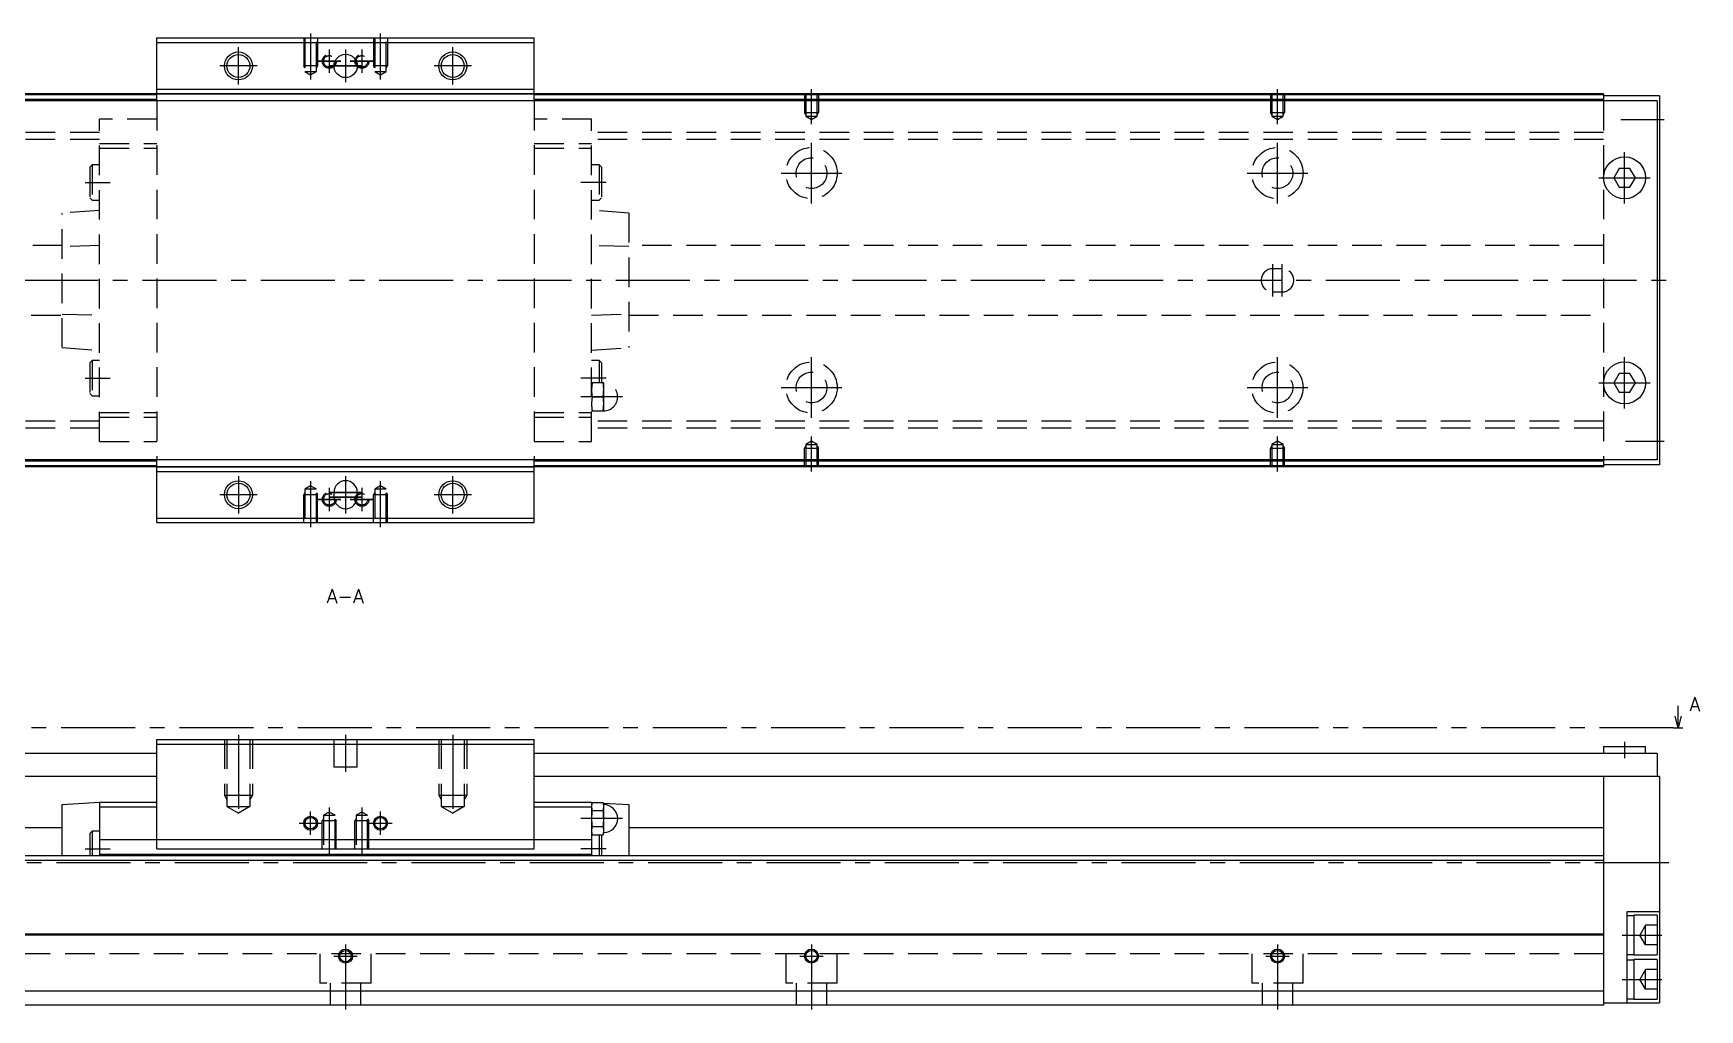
# Model space of a CAD drawing. Extents: x -2 to 939, y -8 to 353.
# Drawn here: x 581.6 to 939.3, y 9 to 218.5 of the extents above; entities that cross this region are included whole.
import ezdxf

# ---------------------------------------------------------------- set-up
doc = ezdxf.new("R2010")
doc.units = 0
doc.header["$LTSCALE"] = 0.5
doc.linetypes.add('CENTER', pattern=[50.8, 31.75, -6.35, 6.35, -6.35])
doc.linetypes.add('DASHED', pattern=[19.05, 12.7, -6.35])
for name, color, linetype in [('MSM_CENTER', 1, 'CENTER'), ('MSM_CONTINUOUS', 7, 'CONTINUOUS'), ('MSM_DASHED', 4, 'DASHED'), ('MSM_NARROW', 5, 'CONTINUOUS'), ('MSM_PART_NUMBER', 7, 'CONTINUOUS')]:
    doc.layers.add(name, color=color, linetype=linetype)
doc.styles.get("Standard").update_dxf_attribs({"font": 'txt.shx', "height": 3, "bigfont": 'bigfont.shx'})

msp = doc.modelspace()

# ---------------------------------------------------------------- linework, layer by layer
at = {"layer": 'MSM_CENTER'}
for p, q in [((641.17, 218.5), (641.17, 208.59)), ((656.17, 208.59), (656.17, 218.5)), ((625.67, 207.5), (625.67, 215.5)), ((645.17, 215), (645.17, 210)), ((648.67, 215), (648.67, 208)), ((652.17, 215), (652.17, 210)), ((671.67, 207.5), (671.67, 215.5)), ((629.67, 211.5), (621.67, 211.5)), ((647.67, 212.5), (642.67, 212.5)), ((642.67, 212.5), (647.67, 212.5)), ((652.17, 211.5), (645.17, 211.5)), ((645.17, 211.5), (652.17, 211.5)), ((654.67, 212.5), (649.67, 212.5)), ((649.67, 212.5), (654.67, 212.5)), ((675.67, 211.5), (667.67, 211.5)), ((748.67, 198.99), (748.67, 206.5)), ((848.67, 198.99), (848.67, 206.5)), ((922.34, 200), (931.67, 200)), ((748.67, 182), (748.67, 195)), ((848.67, 182), (848.67, 195)), ((923.17, 182), (923.17, 193)), ((592.77, 186.5), (598.17, 186.5)), ((704.57, 186.5), (699.17, 186.5)), ((742.17, 188.5), (755.17, 188.5)), ((842.17, 188.5), (855.17, 188.5)), ((917.67, 187.5), (928.67, 187.5)), ((847.67, 162), (847.67, 169)), ((849.67, 162), (849.67, 169)), ((325.67, 165.5), (932.67, 165.5)), ((748.67, 136), (748.67, 149)), ((848.67, 136), (848.67, 149)), ((923.17, 138), (923.17, 149)), ((592.77, 144.5), (598.17, 144.5)), ((704.57, 144.5), (699.17, 144.5)), ((917.67, 143.5), (928.67, 143.5)), ((708.07, 140.5), (699.17, 140.5)), ((742.17, 142.5), (755.17, 142.5)), ((842.17, 142.5), (855.17, 142.5)), ((748.67, 124.5), (748.67, 132.01)), ((848.67, 124.5), (848.67, 132.01)), ((923.34, 131), (931.67, 131)), ((625.67, 123.5), (625.67, 115.5)), ((641.17, 122.41), (641.17, 112.5)), ((648.67, 123.5), (648.67, 115.5)), ((656.17, 112.5), (656.17, 122.41)), ((671.67, 115.5), (671.67, 123.5)), ((629.67, 119.5), (621.67, 119.5)), ((647.67, 118.5), (642.67, 118.5)), ((642.67, 118.5), (647.67, 118.5)), ((645.17, 121), (645.17, 116)), ((652.17, 120), (645.17, 120)), ((645.17, 120), (652.17, 120)), ((652.17, 119), (645.17, 119)), ((645.17, 119), (652.17, 119)), ((654.67, 118.5), (649.67, 118.5)), ((649.67, 118.5), (654.67, 118.5)), ((652.17, 121), (652.17, 116)), ((675.67, 119.5), (667.67, 119.5)), ((933.67, 69.5), (320.67, 69.5)), ((625.67, 68), (625.67, 50.18)), ((648.67, 68), (648.67, 60)), ((671.67, 68), (671.67, 50.18)), ((923.17, 66.5), (923.17, 63)), ((641.17, 46.5), (641.17, 51.5)), ((645.17, 52.41), (645.17, 42.5)), ((652.17, 52.41), (652.17, 42.5)), ((656.17, 46.5), (656.17, 51.5)), ((638.67, 49), (643.67, 49)), ((653.67, 49), (658.67, 49)), ((708.07, 50), (699.17, 50)), ((592.77, 43.5), (598.17, 43.5)), ((704.57, 43.5), (699.17, 43.5)), ((932.67, 40.5), (325.67, 40.5)), ((648.67, 23), (648.67, 9)), ((748.67, 23), (748.67, 9)), ((848.67, 23), (848.67, 9)), ((922.67, 25), (931.17, 25)), ((646.17, 20.5), (651.17, 20.5)), ((746.17, 20.5), (751.17, 20.5)), ((846.17, 20.5), (851.17, 20.5)), ((922.67, 15.5), (931.17, 15.5))]:
    msp.add_line(p, q, dxfattribs=at)
at = {"layer": 'MSM_CONTINUOUS'}
for p, q in [((608.17, 204), (608.17, 217.5)), ((608.17, 217.5), (689.17, 217.5)), ((608.17, 216.5), (689.17, 216.5)), ((689.17, 204), (689.17, 217.5)), ((930.17, 204), (365.17, 204)), ((918.67, 205.5), (378.67, 205.5)), ((608.17, 205.3), (378.67, 205.3)), ((608.17, 204.3), (378.67, 204.3)), ((608.17, 206.5), (689.17, 206.5)), ((608.17, 205.5), (689.17, 205.5)), ((918.67, 205.3), (689.17, 205.3)), ((918.67, 204.3), (689.17, 204.3)), ((918.67, 205.5), (918.67, 204)), ((930.67, 205.1), (918.67, 205.1)), ((930.17, 204), (930.17, 127)), ((930.67, 205.1), (930.67, 125.9)), ((922.01, 189.5), (920.86, 187.5)), ((920.86, 187.5), (922.01, 185.5)), ((924.32, 189.5), (922.01, 189.5)), ((925.48, 187.5), (924.32, 189.5)), ((924.32, 185.5), (925.48, 187.5)), ((922.01, 185.5), (924.32, 185.5)), ((922.01, 145.5), (920.86, 143.5)), ((920.86, 143.5), (922.01, 141.5)), ((924.32, 145.5), (922.01, 145.5)), ((925.48, 143.5), (924.32, 145.5)), ((924.32, 141.5), (925.48, 143.5)), ((922.01, 141.5), (924.32, 141.5)), ((930.17, 127), (365.17, 127)), ((608.17, 126.7), (378.67, 126.7)), ((608.17, 125.7), (378.67, 125.7)), ((918.67, 125.5), (378.67, 125.5)), ((608.17, 113.5), (608.17, 127)), ((608.17, 125.5), (689.17, 125.5)), ((689.17, 113.5), (689.17, 127)), ((918.67, 126.7), (689.17, 126.7)), ((918.67, 125.7), (689.17, 125.7)), ((918.67, 127), (918.67, 125.5)), ((930.67, 125.9), (918.67, 125.9)), ((608.17, 124.5), (689.17, 124.5)), ((646.17, 120), (646.17, 119)), ((651.17, 119), (651.17, 120)), ((608.17, 114.5), (689.17, 114.5)), ((608.17, 113.5), (689.17, 113.5)), ((934.67, 69.5), (934, 72)), ((934.67, 69.5), (934.67, 74.23)), ((935.34, 72), (934.67, 69.5)), ((933.67, 69.5), (935.67, 69.5)), ((608.17, 67), (689.17, 67)), ((608.17, 43.5), (608.17, 67)), ((608.17, 66), (689.17, 66)), ((689.17, 43.5), (689.17, 67)), ((918.67, 65.5), (927.67, 65.5)), ((918.67, 65.5), (918.67, 64)), ((927.67, 64), (927.67, 65.5)), ((608.17, 64), (365.17, 64)), ((930.17, 64), (689.17, 64)), ((930.17, 64), (930.17, 59)), ((608.17, 59), (364.17, 59)), ((930.67, 59), (689.17, 59)), ((918.67, 59), (918.67, 10)), ((930.67, 59), (930.67, 10.5)), ((587.87, 53), (595.87, 53.5)), ((587.87, 42), (587.87, 53)), ((595.87, 53.5), (608.17, 53.5)), ((595.87, 53.5), (595.87, 42)), ((595.87, 52.5), (608.17, 52.5)), ((689.17, 53.5), (701.47, 53.5)), ((689.17, 52.5), (701.47, 52.5)), ((701.47, 53.5), (702.04, 53.46)), ((701.47, 53.5), (701.47, 42)), ((701.59, 53.46), (701.47, 53)), ((701.47, 52.41), (701.47, 52.6)), ((701.59, 53.46), (703.94, 53.46)), ((701.59, 51.73), (703.94, 51.73)), ((704.07, 53), (703.94, 53.46)), ((703.97, 53.34), (709.47, 53)), ((704.07, 47), (704.07, 53)), ((709.47, 53), (709.47, 42)), ((587.87, 48), (390.67, 48)), ((594.27, 47.3), (593.77, 46.8)), ((593.77, 46.8), (593.77, 42)), ((595.87, 47.3), (594.27, 47.3)), ((594.27, 47.3), (594.27, 42)), ((701.47, 47), (701.59, 46.54)), ((701.59, 48.27), (703.94, 48.27)), ((701.59, 46.54), (703.94, 46.54)), ((703.07, 46.54), (703.07, 42)), ((703.57, 46.54), (703.57, 42)), ((703.94, 46.54), (704.07, 47)), ((918.67, 48), (709.47, 48)), ((595.87, 45.5), (701.47, 45.5)), ((608.17, 43.5), (689.17, 43.5)), ((918.67, 42), (378.67, 42)), ((918.67, 41), (378.67, 41)), ((595.87, 42.4), (701.47, 42.4)), ((923.67, 30), (923.67, 10.5)), ((930.67, 30), (923.67, 30)), ((925.17, 29.15), (923.67, 29.15)), ((930.17, 29.25), (925.17, 29.25)), ((925.17, 29.25), (925.17, 20.75)), ((930.17, 29.25), (930.17, 20.75)), ((918.67, 25.2), (378.67, 25.2)), ((918.67, 25), (378.67, 25)), ((923.67, 20.85), (925.17, 20.85)), ((925.17, 19.65), (923.67, 19.65)), ((925.17, 20.75), (930.17, 20.75)), ((930.17, 19.75), (925.17, 19.75)), ((925.17, 19.75), (925.17, 11.25)), ((930.17, 19.75), (930.17, 11.25)), ((918.67, 13), (378.67, 13)), ((923.67, 11.35), (925.17, 11.35)), ((925.17, 11.25), (930.17, 11.25)), ((918.67, 10), (378.67, 10)), ((918.67, 10.5), (930.67, 10.5))]:
    msp.add_line(p, q, dxfattribs=at)
for centre, radius in [((625.67, 211.5), 2.46), ((648.67, 211.5), 2.5), ((671.67, 211.5), 2.46), ((923.17, 187.5), 4.5), ((923.17, 143.5), 4.5), ((625.67, 119.5), 2.46), ((671.67, 119.5), 2.46), ((641.17, 49), 1.23), ((656.17, 49), 1.23), ((648.67, 20.5), 1.23), ((748.67, 20.5), 1.23), ((848.67, 20.5), 1.23)]:
    msp.add_circle(centre, radius, dxfattribs=at)
for centre, radius, start, end in [((648.67, 120), 2.5, 0, 180), ((648.67, 119), 2.5, 180, 0), ((704.77, 52.57), 3.31, 164.2277, 179.4294), ((704.77, 52.63), 3.31, 180.5738, 195.7691), ((714.35, 49.95), 12.89, 172.0306, 179.7562), ((700.76, 52.56), 3.31, 0.5738, 15.7691), ((700.76, 52.63), 3.31, 344.2277, 359.4294), ((691.17, 49.94), 12.89, 0.2452, 7.968), ((704.07, 50), 3, 270, 90), ((714.92, 50.1), 13.46, 180.407, 187.8062), ((704.77, 47.37), 3.31, 164.2277, 179.4294), ((704.77, 47.44), 3.31, 180.5738, 195.7691), ((690.61, 50.1), 13.46, 352.1938, 359.593), ((700.76, 47.37), 3.31, 0.5738, 15.7691), ((700.76, 47.43), 3.31, 344.2277, 359.4294)]:
    msp.add_arc(centre, radius, start, end, dxfattribs=at)
at = {"layer": 'MSM_DASHED'}
for p, q in [((639.67, 217.5), (639.67, 211.5)), ((639.94, 217.5), (639.94, 210.3)), ((642.4, 210.3), (642.4, 217.5)), ((642.67, 217.5), (642.67, 211.5)), ((654.67, 217.5), (654.67, 211.5)), ((654.94, 217.5), (654.94, 210.3)), ((657.4, 210.3), (657.4, 217.5)), ((657.67, 217.5), (657.67, 211.5)), ((642.67, 211.5), (639.67, 211.5)), ((639.94, 211.03), (639.67, 211.5)), ((642.4, 211.03), (642.67, 211.5)), ((657.67, 211.5), (654.67, 211.5)), ((654.94, 211.03), (654.67, 211.5)), ((657.4, 211.03), (657.67, 211.5)), ((639.94, 210.3), (642.4, 210.3)), ((639.94, 210.3), (641.17, 209.59)), ((641.17, 209.59), (642.4, 210.3)), ((654.94, 210.3), (657.4, 210.3)), ((654.94, 210.3), (656.17, 209.59)), ((656.17, 209.59), (657.4, 210.3)), ((689.17, 205.5), (608.17, 205.5)), ((608.17, 204), (608.17, 127)), ((689.17, 204), (689.17, 127)), ((747.17, 205.5), (747.17, 201.5)), ((747.44, 205.5), (747.44, 200.7)), ((749.9, 200.7), (749.9, 205.5)), ((750.17, 205.5), (750.17, 201.5)), ((847.17, 205.5), (847.17, 201.5)), ((847.44, 205.5), (847.44, 200.7)), ((849.9, 200.7), (849.9, 205.5)), ((850.17, 205.5), (850.17, 201.5)), ((918.67, 204), (918.67, 127)), ((747.17, 201.5), (750.17, 201.5)), ((747.44, 201.03), (747.17, 201.5)), ((747.44, 200.7), (749.9, 200.7)), ((747.44, 200.7), (748.67, 199.99)), ((748.67, 199.99), (749.9, 200.7)), ((749.9, 201.03), (750.17, 201.5)), ((847.17, 201.5), (850.17, 201.5)), ((847.44, 201.03), (847.17, 201.5)), ((847.44, 200.7), (849.9, 200.7)), ((847.44, 200.7), (848.67, 199.99)), ((848.67, 199.99), (849.9, 200.7)), ((849.9, 201.03), (850.17, 201.5)), ((595.87, 197.25), (378.67, 197.25)), ((608.17, 200.1), (595.87, 200.1)), ((595.87, 130.9), (595.87, 200.1)), ((701.47, 200.1), (689.17, 200.1)), ((701.47, 130.9), (701.47, 200.1)), ((918.67, 197.25), (701.47, 197.25)), ((595.87, 195.75), (378.67, 195.75)), ((595.87, 194.85), (608.17, 194.85)), ((595.87, 193.85), (608.17, 193.85)), ((689.17, 194.85), (701.47, 194.85)), ((689.17, 193.85), (701.47, 193.85)), ((918.67, 195.75), (701.47, 195.75)), ((594.27, 190.3), (593.77, 189.8)), ((593.77, 189.8), (593.77, 183.2)), ((595.87, 190.3), (594.27, 190.3)), ((594.27, 190.3), (594.27, 182.7)), ((703.07, 190.3), (701.47, 190.3)), ((703.57, 189.8), (703.07, 190.3)), ((703.07, 190.3), (703.07, 182.7)), ((703.57, 189.8), (703.57, 183.2)), ((593.77, 183.2), (594.27, 182.7)), ((594.27, 182.7), (595.87, 182.7)), ((701.47, 182.7), (703.07, 182.7)), ((703.07, 182.7), (703.57, 183.2)), ((595.87, 180.5), (587.87, 179.94)), ((587.87, 151.06), (587.87, 179.94)), ((709.47, 179.94), (701.47, 180.5)), ((709.47, 179.94), (709.47, 151.06)), ((587.87, 173), (390.67, 173)), ((595.87, 172.98), (587.87, 172.73)), ((709.47, 172.73), (701.47, 172.98)), ((918.67, 173), (709.47, 173)), ((849.67, 168), (847.67, 168)), ((847.67, 163), (849.67, 163)), ((390.67, 158), (587.87, 158)), ((587.87, 158.27), (595.87, 158.02)), ((701.47, 158.02), (709.47, 158.27)), ((709.47, 158), (918.67, 158)), ((587.87, 151.06), (595.87, 150.5)), ((701.47, 150.5), (709.47, 151.06)), ((594.27, 148.3), (593.77, 147.8)), ((593.77, 147.8), (593.77, 141.2)), ((595.87, 148.3), (594.27, 148.3)), ((594.27, 148.3), (594.27, 140.7)), ((703.07, 148.3), (701.47, 148.3)), ((703.07, 148.3), (703.07, 143.5)), ((703.57, 147.8), (703.07, 148.3)), ((703.57, 147.8), (703.57, 143.5)), ((704.07, 143.5), (701.47, 143.5)), ((704.07, 137.5), (704.07, 143.5)), ((593.77, 141.2), (594.27, 140.7)), ((594.27, 140.7), (595.87, 140.7)), ((701.59, 140.5), (703.94, 140.5)), ((595.87, 137.15), (608.17, 137.15)), ((595.87, 136.15), (608.17, 136.15)), ((689.17, 137.15), (701.47, 137.15)), ((689.17, 136.15), (701.47, 136.15)), ((701.47, 137.5), (704.07, 137.5)), ((595.87, 135.25), (378.67, 135.25)), ((595.87, 133.75), (378.67, 133.75)), ((918.67, 135.25), (701.47, 135.25)), ((918.67, 133.75), (701.47, 133.75)), ((595.87, 130.9), (608.17, 130.9)), ((689.17, 130.9), (701.47, 130.9)), ((747.44, 129.97), (747.17, 129.5)), ((747.17, 129.5), (750.17, 129.5)), ((747.17, 125.5), (747.17, 129.5)), ((748.67, 131.01), (747.44, 130.3)), ((747.44, 130.3), (749.9, 130.3)), ((747.44, 130.3), (747.44, 125.5)), ((749.9, 130.3), (748.67, 131.01)), ((749.9, 125.5), (749.9, 130.3)), ((749.9, 129.97), (750.17, 129.5)), ((750.17, 125.5), (750.17, 129.5)), ((847.44, 129.97), (847.17, 129.5)), ((847.17, 129.5), (850.17, 129.5)), ((847.17, 125.5), (847.17, 129.5)), ((848.67, 131.01), (847.44, 130.3)), ((847.44, 130.3), (849.9, 130.3)), ((847.44, 130.3), (847.44, 125.5)), ((849.9, 130.3), (848.67, 131.01)), ((849.9, 125.5), (849.9, 130.3)), ((849.9, 129.97), (850.17, 129.5)), ((850.17, 125.5), (850.17, 129.5)), ((689.17, 125.5), (608.17, 125.5)), ((639.94, 119.97), (639.67, 119.5)), ((639.67, 113.5), (639.67, 119.5)), ((642.67, 119.5), (639.67, 119.5)), ((641.17, 121.41), (639.94, 120.7)), ((639.94, 120.7), (639.94, 113.5)), ((642.4, 120.7), (639.94, 120.7)), ((642.4, 120.7), (641.17, 121.41)), ((642.4, 113.5), (642.4, 120.7)), ((642.4, 119.97), (642.67, 119.5)), ((642.67, 113.5), (642.67, 119.5)), ((654.94, 119.97), (654.67, 119.5)), ((654.67, 113.5), (654.67, 119.5)), ((657.67, 119.5), (654.67, 119.5)), ((656.17, 121.41), (654.94, 120.7)), ((654.94, 120.7), (654.94, 113.5)), ((657.4, 120.7), (654.94, 120.7)), ((657.4, 120.7), (656.17, 121.41)), ((657.4, 113.5), (657.4, 120.7)), ((657.4, 119.97), (657.67, 119.5)), ((657.67, 113.5), (657.67, 119.5)), ((622.67, 67), (622.67, 55)), ((623.21, 67), (623.21, 52.6)), ((628.12, 67), (628.12, 52.6)), ((628.67, 67), (628.67, 55)), ((646.17, 67), (646.17, 61)), ((651.17, 61), (651.17, 67)), ((668.67, 67), (668.67, 55)), ((669.21, 67), (669.21, 52.6)), ((674.12, 67), (674.12, 52.6)), ((674.67, 67), (674.67, 55)), ((651.17, 61), (646.17, 61)), ((622.67, 55), (628.67, 55)), ((622.67, 55), (623.21, 54.06)), ((628.67, 55), (628.12, 54.06)), ((668.67, 55), (674.67, 55)), ((668.67, 55), (669.21, 54.06)), ((674.67, 55), (674.12, 54.06)), ((623.21, 52.6), (628.12, 52.6)), ((623.21, 52.6), (625.67, 51.18)), ((628.12, 52.6), (625.67, 51.18)), ((645.17, 51.41), (643.94, 50.7)), ((643.94, 50.7), (643.94, 43.5)), ((643.94, 50.7), (646.4, 50.7)), ((646.4, 50.7), (645.17, 51.41)), ((646.4, 43.5), (646.4, 50.7)), ((652.17, 51.41), (650.94, 50.7)), ((650.94, 50.7), (650.94, 43.5)), ((650.94, 50.7), (653.4, 50.7)), ((653.4, 50.7), (652.17, 51.41)), ((653.4, 43.5), (653.4, 50.7)), ((669.21, 52.6), (674.12, 52.6)), ((669.21, 52.6), (671.67, 51.18)), ((674.12, 52.6), (671.67, 51.18)), ((643.94, 49.97), (643.67, 49.5)), ((646.67, 49.5), (643.67, 49.5)), ((643.67, 43.5), (643.67, 49.5)), ((646.4, 49.97), (646.67, 49.5)), ((646.67, 43.5), (646.67, 49.5)), ((650.94, 49.97), (650.67, 49.5)), ((653.67, 49.5), (650.67, 49.5)), ((650.67, 43.5), (650.67, 49.5)), ((653.4, 49.97), (653.67, 49.5)), ((653.67, 43.5), (653.67, 49.5)), ((927.67, 27.12), (926.44, 25)), ((927.67, 22.88), (927.67, 27.12)), ((930.17, 27.12), (927.67, 27.12)), ((927.67, 22.88), (926.44, 25)), ((927.67, 25), (930.17, 25)), ((930.17, 22.88), (927.67, 22.88)), ((918.67, 21), (378.67, 21)), ((643.17, 21), (643.17, 14.7)), ((654.17, 14.7), (654.17, 21)), ((743.17, 21), (743.17, 14.7)), ((754.17, 14.7), (754.17, 21)), ((843.17, 21), (843.17, 14.7)), ((854.17, 14.7), (854.17, 21)), ((654.17, 14.7), (643.17, 14.7)), ((645.37, 14.7), (645.37, 10)), ((651.97, 10), (651.97, 14.7)), ((754.17, 14.7), (743.17, 14.7)), ((745.37, 14.7), (745.37, 10)), ((751.97, 10), (751.97, 14.7)), ((854.17, 14.7), (843.17, 14.7)), ((845.37, 14.7), (845.37, 10)), ((851.97, 10), (851.97, 14.7)), ((927.67, 17.62), (926.44, 15.5)), ((927.67, 13.38), (926.44, 15.5)), ((927.67, 13.38), (927.67, 17.62)), ((930.17, 17.62), (927.67, 17.62)), ((927.67, 15.5), (930.17, 15.5)), ((930.17, 13.38), (927.67, 13.38))]:
    msp.add_line(p, q, dxfattribs=at)
for centre, radius in [((645.17, 212.5), 1.5), ((645.17, 212.5), 1.23), ((652.17, 212.5), 1.5), ((652.17, 212.5), 1.23), ((748.67, 188.5), 5.5), ((848.67, 188.5), 5.5), ((748.67, 188.5), 3.3), ((848.67, 188.5), 3.3), ((748.67, 142.5), 5.5), ((848.67, 142.5), 5.5), ((748.67, 142.5), 3.3), ((848.67, 142.5), 3.3), ((645.17, 118.5), 1.5), ((645.17, 118.5), 1.23), ((652.17, 118.5), 1.5), ((652.17, 118.5), 1.23)]:
    msp.add_circle(centre, radius, dxfattribs=at)
for centre, radius, start, end in [((847.67, 165.5), 2.5, 90, 270), ((849.67, 165.5), 2.5, 270, 90), ((711.16, 141.95), 9.69, 170.8086, 179.713), ((694.37, 141.95), 9.7, 0.2886, 9.1898), ((704.07, 140.5), 3, 270, 90), ((711.16, 142.05), 9.7, 180.2886, 189.1898), ((711.16, 138.95), 9.69, 170.8086, 179.713), ((694.37, 142.05), 9.69, 350.8086, 359.713), ((694.37, 138.95), 9.7, 0.2886, 9.1898), ((711.16, 139.05), 9.7, 180.2886, 189.1898), ((694.37, 139.05), 9.69, 350.8086, 359.713)]:
    msp.add_arc(centre, radius, start, end, dxfattribs=at)
at = {"layer": 'MSM_NARROW'}
for centre, radius in [((625.67, 211.5), 3), ((671.67, 211.5), 3), ((625.67, 119.5), 3), ((671.67, 119.5), 3), ((641.17, 49), 1.5), ((656.17, 49), 1.5), ((648.67, 20.5), 1.5), ((748.67, 20.5), 1.5), ((848.67, 20.5), 1.5)]:
    msp.add_circle(centre, radius, dxfattribs=at)

# ---------------------------------------------------------------- texts
at = {"layer": 'MSM_PART_NUMBER'}
for s, p in [('A-A', (644.61, 96.24)), ('A', (937.1, 73.08))]:
    msp.add_text(s, height=3, dxfattribs=at).set_placement(p)

doc.saveas('drawing.dxf')
